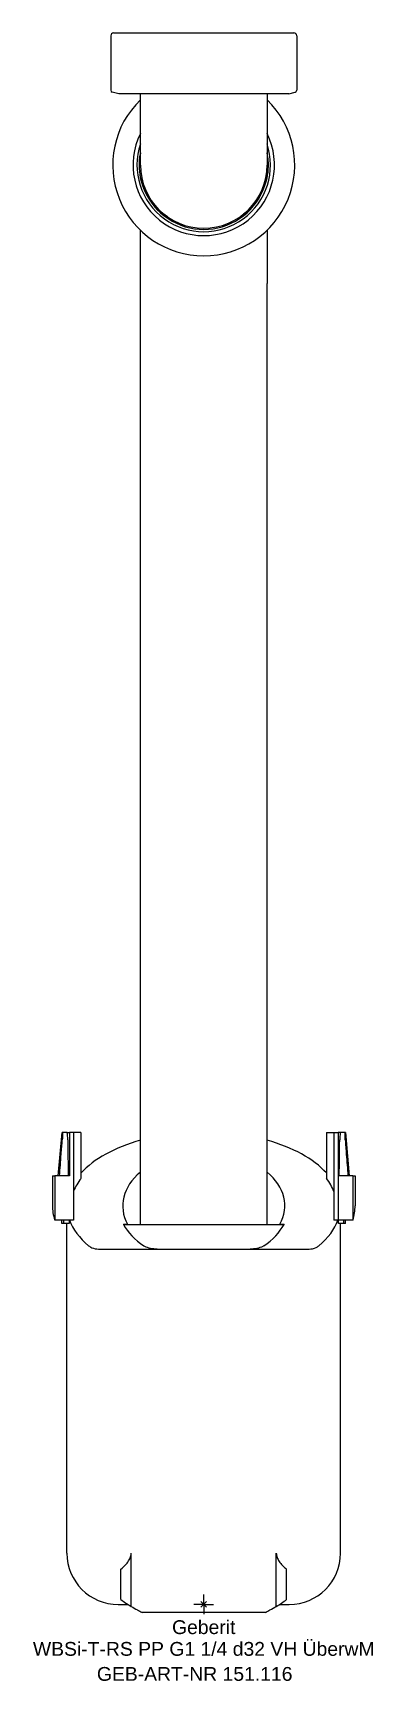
# Model space of a CAD drawing. Header units: millimetres. Extents: x -43 to 43, y -19 to 398.
import ezdxf
from ezdxf.enums import TextEntityAlignment as Align

# ---------------------------------------------------------------- set-up
doc = ezdxf.new("R2010")
doc.units = ezdxf.units.MM
doc.layers.get('0').update_dxf_attribs({"linetype": 'CONTINUOUS'})
for name, color, linetype, lineweight in [('Arbeitspunkt(DIN)', 7, 'CONTINUOUS', 25), ('GEB-ART-NR', 1, 'CONTINUOUS', 18), ('GEB-BEZUG', 2, 'CONTINUOUS', 25), ('GEB-TEXT', 5, 'CONTINUOUS', 18)]:
    doc.layers.add(name, color=color, linetype=linetype, lineweight=lineweight)
doc.layers.add('GEB-KONTUR-A', color=5, linetype='CONTINUOUS')
doc.styles.get("Standard").update_dxf_attribs({"font": 'arial.ttf'})

# ---------------------------------------------------------------- blocks, each defined once
blk = doc.blocks.new('Einfügepunkt')
at = {"layer": 'GEB-BEZUG'}
for p, q in [((-0.71, -0.71), (0.71, 0.71)), ((-0.71, 0.71), (0.71, -0.71))]:
    blk.add_line(p, q, dxfattribs=at)

msp = doc.modelspace()

# ---------------------------------------------------------------- linework, layer by layer
at = {"layer": 'Arbeitspunkt(DIN)', "ltscale": 25}
for q in [(0, 2.5), (-2.5, 0), (0, -2.5), (2.5, 0)]:
    msp.add_line((0, 0), q, dxfattribs=at)
at = {"layer": 'GEB-KONTUR-A', "ltscale": 25}
for p, q in [((-23.5, 397.24), (-23.5, 383.43)), ((-22.8, 397.94), (22.8, 397.94)), ((23.5, 397.24), (23.5, 383.43)), ((-21.5, 382.5), (-23.13, 382.95)), ((21.5, 382.5), (-21.5, 382.5)), ((21.5, 382.5), (23.13, 382.95)), ((-16, 96.25), (-16, 334.5)), ((16, 96.25), (16, 334.5)), ((-36.77, 108.5), (-35.81, 119.5)), ((-34.57, 119.5), (-35.78, 119.5)), ((-34.57, 119.5), (-33.92, 119.5)), ((-32.92, 119.5), (-33.92, 119.5)), ((-33.92, 119.5), (-33.92, 108.5)), ((-32.92, 119.5), (-32.92, 97.34)), ((-31.04, 119.5), (-32.92, 119.5)), ((-31.04, 119.5), (-31.04, 107.91)), ((31.01, 119.5), (31.01, 107.91)), ((31.01, 119.5), (32.92, 119.5)), ((32.92, 119.5), (32.92, 97.34)), ((32.92, 119.5), (33.95, 119.5)), ((33.95, 119.5), (33.95, 97.34)), ((34.57, 119.5), (33.95, 119.5)), ((35.78, 119.5), (34.57, 119.5)), ((35.81, 119.5), (36.77, 108.5)), ((-38.27, 108.5), (-38.27, 101.03)), ((-38.27, 108.5), (-37.69, 108.5)), ((-37.69, 108.5), (-37.69, 97.34)), ((-33.92, 108.5), (-37.69, 108.5)), ((33.96, 108.5), (33.96, 97.34)), ((37.72, 108.5), (33.96, 108.5)), ((37.72, 108.5), (37.72, 97.34)), ((37.72, 108.5), (38.27, 108.5)), ((38.27, 108.5), (38.27, 100.97)), ((-33.95, 97.34), (-37.69, 97.34)), ((-35.87, 96.5), (-35.87, 97.34)), ((-34.05, 96.5), (-35.36, 96.5)), ((-34.6, 13), (-34.6, 96.5)), ((-32.92, 97.34), (-33.95, 97.34)), ((-20.33, 96.31), (-19.27, 96.31)), ((-20.3, 96.25), (20.3, 96.25)), ((-19.27, 96.31), (-19.27, 96.25)), ((19.27, 96.25), (19.27, 96.31)), ((19.27, 96.31), (20.33, 96.31)), ((33.95, 97.34), (32.92, 97.34)), ((37.72, 97.34), (33.96, 97.34)), ((35.36, 96.5), (34.05, 96.5)), ((34.6, 13), (34.6, 96.5)), ((35.87, 96.5), (35.87, 97.34)), ((-26.62, 90), (26.62, 90)), ((-18.35, -0.49), (-18.35, 13)), ((18.35, -0.49), (18.35, 13)), ((-20.96, 1.23), (-20.96, 8.91)), ((20.96, 1.23), (20.96, 8.91)), ((15.58, -2), (-15.58, -2))]:
    msp.add_line(p, q, dxfattribs=at)
for centre, radius, start, end in [((-22.8, 397.24), 0.7, 90, 180), ((22.8, 397.24), 0.7, 0, 90), ((-23, 383.43), 0.5, 180, 254.7), ((0, 364.5), 23, 134.0792, 45.9208), ((23, 383.43), 0.5, 285.3, 0), ((0, 364.5), 17.88, 153.5219, 26.4781), ((0, 364.5), 16.88, 161.4683, 18.5317), ((0, 364.5), 16.3, 168.9904, 11.0096), ((0, 364.5), 16, 180, 0), ((-21.6, 13), 13, 180, 270), ((21.6, 13), 13, 270, 0)]:
    msp.add_arc(centre, radius, start, end, dxfattribs=at)
for centre, major_axis, ratio, start_param, end_param in [((0, 153.65), (0, -322.33), 0.107344, 4.824235, 4.852927), ((0, 100.96), (34.6, 0), 0.541517, 2.051528, 2.684057), ((0, 100.96), (34.6, 0), 0.541517, 0.459383, 1.090065), ((0, 153.65), (0, -322.33), 0.107344, 1.430258, 1.45895), ((0, 100.96), (20.5, 0), 0.664414, 2.466242, 3.490066), ((0, 100.96), (20.5, 0), 0.664414, 5.934712, 6.958536), ((-11.05, 100.98), (-22.54, 0), 0.664414, 5.802597, 6.037584), ((11.2, 100.97), (-22.39, 0), 0.664414, 3.387905, 3.626522), ((-11.29, 101.03), (-26.98, 0), 0.664414, 0, 0.206926), ((11.01, 100.97), (27.27, 0), 0.664414, 6.081844, 6.283185), ((0, 153.65), (0, -322.33), 0.107344, 4.88798, 4.890636), ((0, 100.96), (34.6, 0), 0.541517, 3.336084, 3.712727), ((0, 100.96), (21.5, 0), 0.664414, 3.473219, 3.477903), ((0, 100.96), (21.5, 0), 0.664414, 3.477903, 3.92974), ((0, 100.96), (21.5, 0), 0.664414, 5.495038, 5.946875), ((0, 100.96), (21.5, 0), 0.664414, 5.946875, 5.951559), ((0, 100.96), (34.6, 0), 0.541517, 5.712051, 6.0888), ((0, 100.96), (34.6, 0), 0.541517, 6.0888, 6.089996), ((11.2, 100.97), (-23.39, 0), 0.664414, 2.906015, 2.907479), ((0, 153.65), (0, -322.33), 0.107344, 1.392549, 1.395206)]:
    msp.add_ellipse(centre, major_axis=major_axis, ratio=ratio, start_param=start_param, end_param=end_param, dxfattribs=at)
for points, knots in [([(-16, 364.5), (-16, 364.51), (-16, 364.51), (-16, 364.6), (-16, 364.83), (-16, 365.69), (-16, 366.17), (-16, 367.37), (-16, 368.04), (-16, 369.71), (-16, 370.75), (-16, 372.65), (-16, 373.45), (-16, 375.47), (-16, 376.74), (-16, 379.49), (-16, 381), (-16, 382.5)], [0, 0, 0, 0, 0.167503, 0.167503, 0.886249, 0.886249, 1.364048, 1.364048, 1.743851, 1.743851, 2.146069, 2.146069, 2.405636, 2.405636, 2.785431, 2.785431, 3.235455, 3.235455, 3.235455, 3.235455]), ([(16, 382.5), (16, 381.16), (16, 379.81), (16, 377.2), (16, 375.92), (16, 373.82), (16, 372.96), (16, 370.97), (16, 369.88), (16, 368.16), (16, 367.48), (16, 366.26), (16, 365.77), (16, 364.89), (16, 364.64), (16, 364.51), (16, 364.51), (16, 364.5)], [0.049991, 0.049991, 0.049991, 0.049991, 0.452935, 0.452935, 0.835937, 0.835937, 1.109927, 1.109927, 1.520734, 1.520734, 1.898607, 1.898607, 2.367728, 2.367728, 3.067599, 3.067599, 3.285396, 3.285396, 3.285396, 3.285396]), ([(-9.18, 351.39), (-10.73, 352.41), (-12.09, 353.69), (-14.4, 356.8), (-15.28, 358.63), (-16.29, 362.55), (-16.4, 364.59), (-16.09, 366.84), (-16.05, 367.08), (-16, 367.32)], [-8.698795, -8.698795, -8.698795, -8.698795, -8.141089, -8.141089, -7.534722, -7.534722, -6.926525, -6.926525, -6.852366, -6.852366, -6.852366, -6.852366]), ([(16, 367.32), (16.1, 366.79), (16.17, 366.25), (16.3, 364.71), (16.28, 363.69), (15.94, 360.69), (15.33, 358.76), (13.36, 355.17), (12, 353.57), (9.99, 351.96), (9.59, 351.67), (9.18, 351.39)], [-2.345196, -2.345196, -2.345196, -2.345196, -2.182033, -2.182033, -1.878555, -1.878555, -1.27383, -1.27383, -0.648881, -0.648881, -0.500228, -0.500228, -0.500228, -0.500228]), ([(-16.18, 362.55), (-16.18, 362.61), (-16.19, 362.67), (-16.19, 362.83), (-16.2, 362.91), (-16.2, 362.97)], [3.5710072, 3.5710072, 3.5710072, 3.5710072, 3.6675133, 3.6675133, 3.8614407, 3.8614407, 3.8614407, 3.8614407]), ([(-16, 334.5), (-16, 338.91), (-16.01, 343.38), (-16.02, 347.76), (-16.02, 347.88), (-16.02, 348)], [0, 0, 0, 0, 1.321626, 1.321626, 1.358446, 1.358446, 1.358446, 1.358446]), ([(16.02, 348), (16.02, 346.36), (16.01, 344.68), (16, 340.19), (16, 337.34), (16, 334.5)], [3.485834, 3.485834, 3.485834, 3.485834, 3.994493, 3.994493, 4.84604, 4.84604, 4.84604, 4.84604]), ([(-36.47, 108.5), (-36.33, 110.34), (-36.19, 112.18), (-35.96, 115.24), (-35.86, 116.46), (-35.77, 117.67)], [-1.107278, -1.107278, -1.107278, -1.107278, -0.5519724, -0.5519724, -0.1837949, -0.1837949, -0.1837949, -0.1837949]), ([(-35.78, 119.5), (-35.78, 119.5), (-35.77, 119.48), (-35.75, 119.39), (-35.74, 119.28), (-35.73, 119.01), (-35.73, 118.84), (-35.73, 118.42), (-35.74, 118.18), (-35.76, 117.84), (-35.76, 117.76), (-35.77, 117.67)], [0, 0, 0, 0, 0.0477829, 0.0477829, 0.1214634, 0.1214634, 0.1932519, 0.1932519, 0.2724176, 0.2724176, 0.2977394, 0.2977394, 0.2977394, 0.2977394]), ([(-34.38, 117.67), (-34.39, 117.87), (-34.39, 118.08), (-34.42, 118.51), (-34.44, 118.74), (-34.48, 119.09), (-34.5, 119.25), (-34.54, 119.45), (-34.56, 119.5), (-34.57, 119.5)], [0.0172153, 0.0172153, 0.0172153, 0.0172153, 0.0753866, 0.0753866, 0.1507731, 0.1507731, 0.2263804, 0.2263804, 0.3019876, 0.3019876, 0.3019876, 0.3019876]), ([(34.57, 119.5), (34.56, 119.5), (34.54, 119.45), (34.5, 119.25), (34.48, 119.09), (34.44, 118.74), (34.42, 118.51), (34.39, 118.08), (34.39, 117.87), (34.38, 117.67)], [0.9048307, 0.9048307, 0.9048307, 0.9048307, 0.980438, 0.980438, 1.0560452, 1.0560452, 1.1314318, 1.1314318, 1.1896031, 1.1896031, 1.1896031, 1.1896031]), ([(35.77, 117.67), (35.75, 117.91), (35.74, 118.15), (35.73, 118.6), (35.73, 118.81), (35.73, 119.16), (35.74, 119.29), (35.76, 119.46), (35.77, 119.5), (35.78, 119.5)], [-0.2978715, -0.2978715, -0.2978715, -0.2978715, -0.2258652, -0.2258652, -0.1466997, -0.1466997, -0.071152, -0.071152, 0, 0, 0, 0]), ([(35.77, 117.67), (35.86, 116.44), (35.96, 115.21), (36.19, 112.16), (36.33, 110.33), (36.47, 108.5)], [-0.9234813, -0.9234813, -0.9234813, -0.9234813, -0.5520966, -0.5520966, 0, 0, 0, 0]), ([(-35.36, 96.5), (-35.44, 96.5), (-35.59, 96.5), (-35.72, 96.5), (-35.82, 96.5), (-35.86, 96.5), (-35.87, 96.5), (-35.87, 96.5), (-35.87, 96.5)], [-6.6150533, -6.6150533, -6.6150533, -6.6150533, -6.5732634, -6.5314736, -6.5105787, -6.4687888, -6.4478939, -6.4454439, -6.4454439, -6.4454439, -6.4454439]), ([(35.87, 96.5), (35.87, 96.5), (35.87, 96.5), (35.86, 96.5), (35.82, 96.5), (35.72, 96.5), (35.59, 96.5), (35.44, 96.5), (35.36, 96.5)], [-2.9793341, -2.9793341, -2.9793341, -2.9793341, -2.9768841, -2.9559892, -2.9141993, -2.8933044, -2.8515145, -2.8097247, -2.8097247, -2.8097247, -2.8097247]), ([(-29.11, 90.84), (-28.87, 90.63), (-28.6, 90.47), (-27.79, 90.1), (-27.19, 90), (-26.62, 90)], [2.3935958, 2.3935958, 2.3935958, 2.3935958, 2.5199609, 2.5199609, 2.7591271, 2.7591271, 2.7591271, 2.7591271]), ([(-11.74, 90), (-11.76, 90), (-11.77, 90), (-12.32, 90), (-12.89, 90.04), (-13.97, 90.26), (-14.47, 90.44), (-14.99, 90.73), (-15.07, 90.78), (-15.16, 90.84)], [7.6317683, 7.6317683, 7.6317683, 7.6317683, 7.6375102, 7.6375102, 7.8296351, 7.8296351, 8.0217601, 8.0217601, 8.0599333, 8.0599333, 8.0599333, 8.0599333]), ([(15.16, 90.84), (15.07, 90.78), (14.99, 90.73), (14.47, 90.44), (13.97, 90.26), (12.89, 90.04), (12.32, 90), (11.77, 90), (11.76, 90), (11.74, 90)], [4.8045732, 4.8045732, 4.8045732, 4.8045732, 4.8427465, 4.8427465, 5.0348714, 5.0348714, 5.2269964, 5.2269964, 5.2327382, 5.2327382, 5.2327382, 5.2327382]), ([(26.62, 90), (27.22, 90), (27.85, 90.11), (28.66, 90.5), (28.89, 90.65), (29.11, 90.84)], [1.0119649, 1.0119649, 1.0119649, 1.0119649, 1.2648208, 1.2648208, 1.37848, 1.37848, 1.37848, 1.37848]), ([(-20.96, 8.91), (-20.17, 9.58), (-19.47, 10.28), (-18.79, 11.34), (-18.61, 11.69), (-18.4, 12.38), (-18.35, 12.68), (-18.35, 13)], [-0.5063274, -0.5063274, -0.5063274, -0.5063274, -0.2192448, -0.2192448, -0.0952268, -0.0952268, 0, 0, 0, 0]), ([(18.35, 13), (18.35, 12.82), (18.37, 12.64), (18.44, 12.28), (18.49, 12.1), (18.68, 11.54), (18.88, 11.19), (19.56, 10.19), (20.21, 9.54), (20.96, 8.91)], [-0.6762895, -0.6762895, -0.6762895, -0.6762895, -0.6039023, -0.6039023, -0.5286007, -0.5286007, -0.3614533, -0.3614533, 0, 0, 0, 0]), ([(-21.6, 0), (-21.56, 0), (-21.51, 0), (-21.19, 0), (-21.02, 0), (-20.39, 0), (-19.82, 0), (-19.15, 0)], [-11.6125151, -11.6125151, -11.6125151, -11.6125151, -11.3758205, -11.3758205, -11.2081971, -11.2081971, -10.8705635, -10.8705635, -10.8705635, -10.8705635]), ([(-18.35, -0.49), (-17.83, -0.81), (-17.29, -1.11), (-16.37, -1.6), (-15.98, -1.8), (-15.58, -2)], [1.8638891, 1.8638891, 1.8638891, 1.8638891, 2.0602453, 2.0602453, 2.1997378, 2.1997378, 2.1997378, 2.1997378]), ([(15.58, -2), (15.98, -1.8), (16.37, -1.6), (17.29, -1.11), (17.83, -0.81), (18.35, -0.49)], [5.3245874, 5.3245874, 5.3245874, 5.3245874, 5.46408, 5.46408, 5.6604361, 5.6604361, 5.6604361, 5.6604361]), ([(19.15, 0), (19.37, 0), (19.57, 0), (20.36, 0), (20.84, 0), (21.45, 0), (21.54, 0), (21.6, 0)], [-12.3544844, -12.3544844, -12.3544844, -12.3544844, -12.2467158, -12.2467158, -11.9111485, -11.9111485, -11.6125151, -11.6125151, -11.6125151, -11.6125151])]:
    msp.add_open_spline(points, degree=3, knots=knots, dxfattribs=at)
for points in [[(16.2, 362.97), (16.19, 362.88), (16.19, 362.74), (16.18, 362.55)], [(-35.78, 119.5), (-35.8, 119.5), (-35.81, 119.5), (-35.81, 119.5)], [(35.81, 119.5), (35.81, 119.5), (35.8, 119.5), (35.78, 119.5)], [(-35.36, 96.5), (-35.37, 96.78), (-35.37, 97.06), (-35.38, 97.34)], [(35.38, 97.34), (35.37, 97.06), (35.37, 96.78), (35.36, 96.5)], [(-20.96, 1.23), (-20.15, 0.65), (-19.28, 0.07), (-18.35, -0.49)], [(18.35, -0.49), (19.28, 0.07), (20.15, 0.65), (20.96, 1.23)]]:
    msp.add_open_spline(points, degree=3, dxfattribs=at)

# ---------------------------------------------------------------- block references
at = {"ltscale": 25}
msp.add_blockref('Einfügepunkt', (0, 0), dxfattribs=at)

# ---------------------------------------------------------------- texts
at = {"layer": 'GEB-ART-NR'}
msp.add_text('GEB-ART-NR 151.116', height=3.5, dxfattribs=at).set_placement((-2.29, -19.34), align=Align.CENTER)
at = {"layer": 'GEB-TEXT'}
for s, p in [('Geberit', (0, -7.5)), ('WBSi-T-RS PP G1 1/4 d32 VH ÜberwM', (0, -13))]:
    msp.add_text(s, height=3.5, dxfattribs=at).set_placement(p, align=Align.CENTER)

doc.saveas('drawing.dxf')
